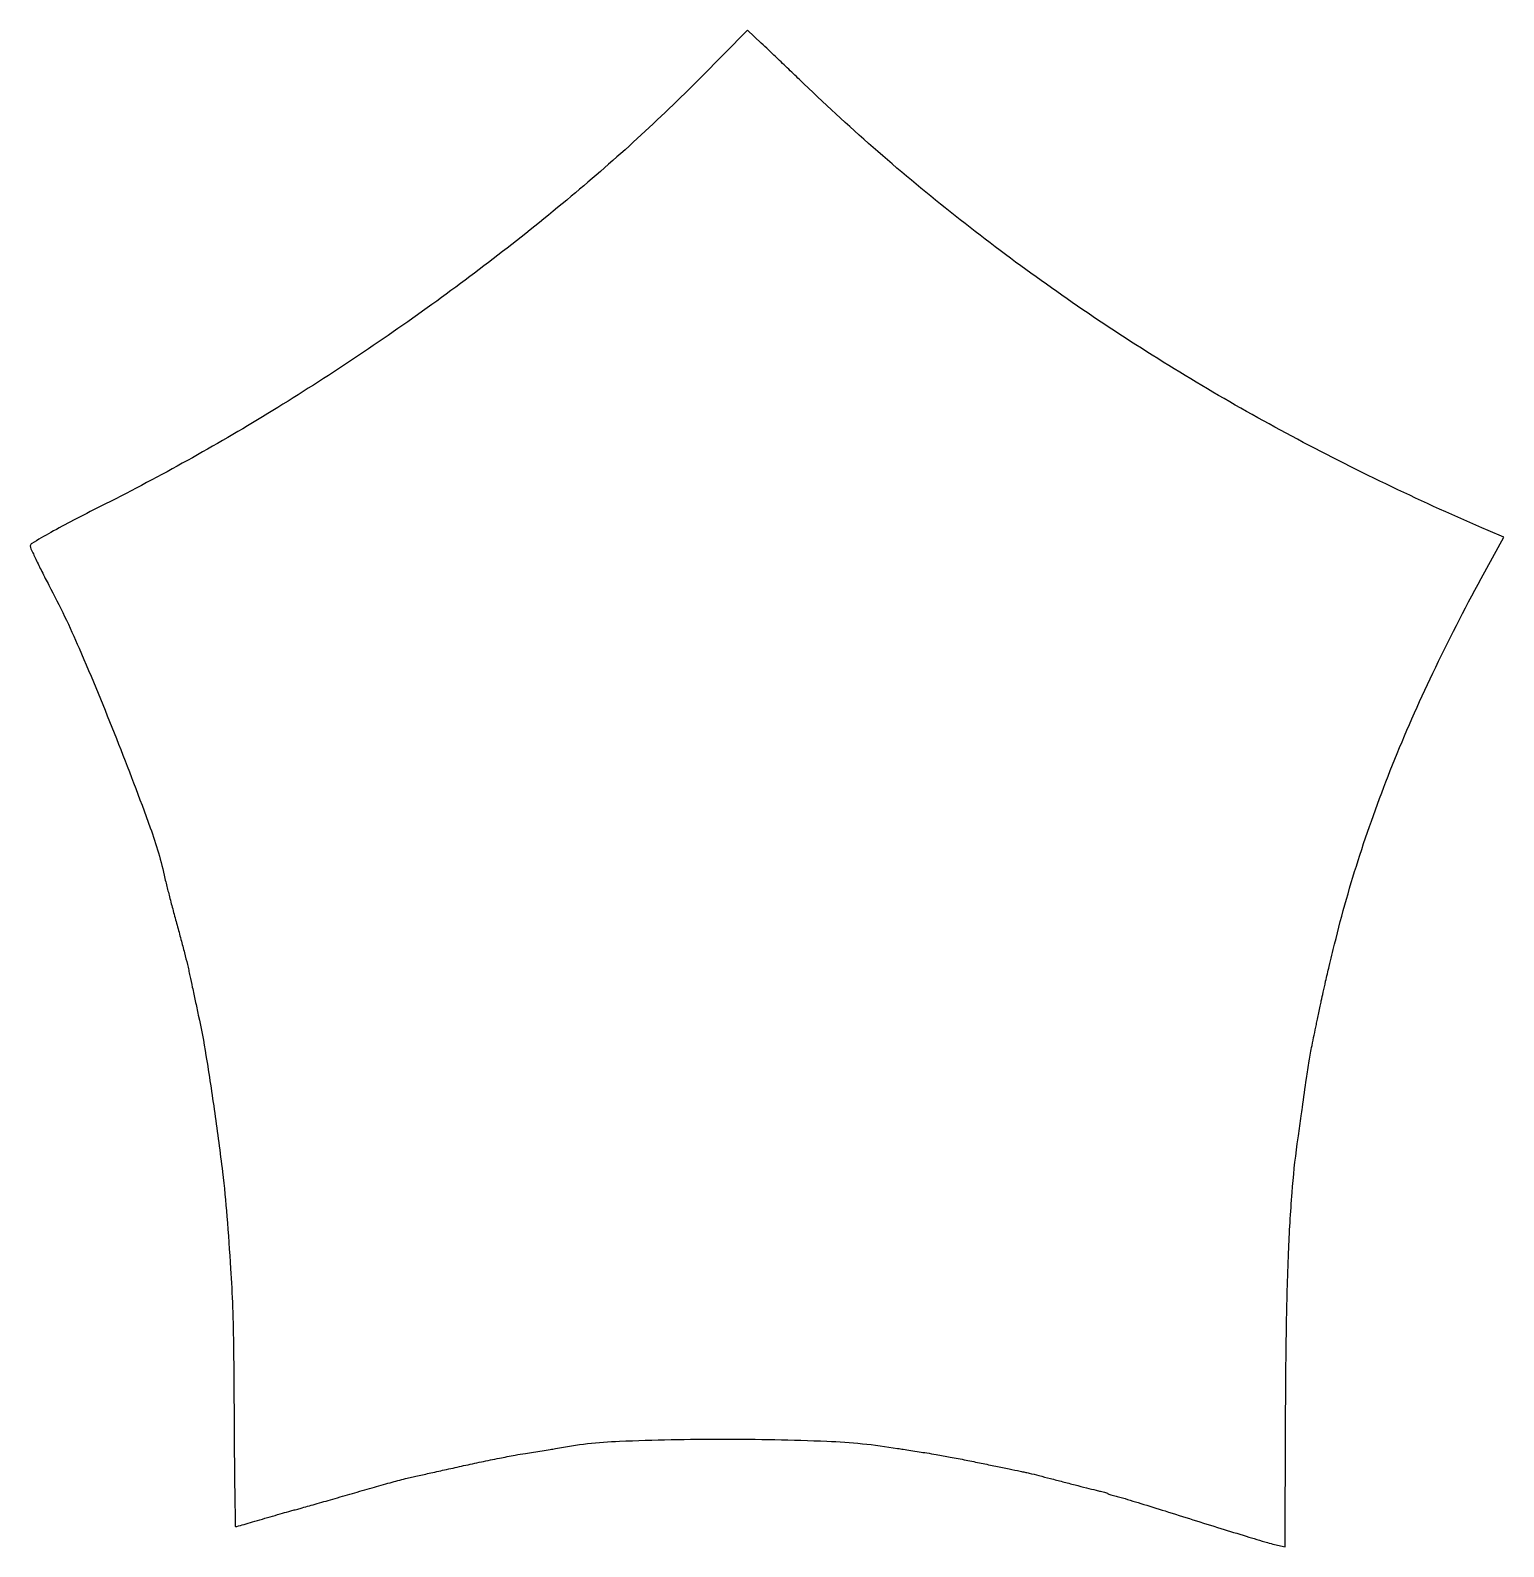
# Model space of a CAD drawing. Extents: x 0 to 311, y 0 to 320.
import ezdxf

# ---------------------------------------------------------------- set-up
doc = ezdxf.new("R2010")
doc.units = 0

msp = doc.modelspace()

# ---------------------------------------------------------------- linework, layer by layer
msp.add_lwpolyline([(141.483129, 309.878119, -0.0233), (114.220751, 284.879316, -0.018848), (82.799642, 260.602313, -0.018557), (49.040861, 238.338142, -0.020394), (14.75, 219.375542, 0.00461), (9.095516, 216.477779, 0.007398), (4.332812, 213.89079, 0.00243), (0.299138, 211.595995, 0.268349), (0, 211.078766, 0.106871), (0.132399, 210.466408, 0.003775), (1.153727, 208.259399, 0.006843), (2.422739, 205.663268, 0.004719), (3.927582, 202.756994, -0.020087), (10.287967, 189.490202, -0.007512), (18.173388, 170.407682, -0.006736), (25.334504, 151.574776, -0.034538), (28.431673, 140.838045, 0.009043), (28.745886, 139.495333, 0.001589), (29.390268, 136.983676, 0.001722), (30.165548, 134.042842, 0.001547), (30.98903, 131, -0.00164), (31.805217, 127.98187, -0.001926), (32.558433, 125.115625, -0.001692), (33.177357, 122.689107, -0.011908), (33.44644, 121.5, 0.002598), (33.692716, 120.309098, 0.000376), (34.209199, 117.884375, 0.000426), (34.824539, 115.018122, 0.000365), (35.477475, 112, -0.013364), (37.089117, 103.484981, -0.004808), (38.941066, 91.290404, -0.004881), (40.579565, 78.886714, -0.011162), (41.514286, 69.5, -0.003035), (42.297458, 58.465865, -0.007361), (42.70617, 50.309258, -0.00613), (42.913734, 41.319345, -0.001564), (43.02588, 26.75, 0.001044), (43.083965, 18.026506, 0.001742), (43.17379, 10.682813, 0.000122), (43.27881, 4.102927, 0.409475), (43.383418, 4, 0.068684), (43.575656, 4.026533, 0.000499), (45.137133, 4.467613, 0.001886), (46.924451, 4.981708, 0.001206), (48.997423, 5.591875, -0.001185), (51.164896, 6.229959, -0.001347), (53.244726, 6.830811, -0.001222), (55.01395, 7.332096, -0.007528), (55.928924, 7.574128, 0.007884), (56.980233, 7.853026, 0.000476), (60.122871, 8.74322, 0.000712), (63.863601, 9.812433, 0.000526), (68, 11.005824, -0.001328), (72.167282, 12.200886, -0.001711), (76.003125, 13.275714, -0.001301), (79.22362, 14.15723, -0.014973), (80.5, 14.462325, 0.002481), (81.739517, 14.726061, 0.000278), (84.55625, 15.34165, 0.000337), (87.907375, 16.078351, 0.000274), (91.5, 16.872748, -0.002928), (95.242, 17.679366, -0.002814), (99.04301, 18.453139, -0.002784), (102.401653, 19.097788, -0.010188), (104.540033, 19.450976, 0.002354), (106.258053, 19.707152, 0.001967), (108.079635, 19.994886, 0.001985), (109.743529, 20.271207, 0.005429), (110.916505, 20.48392, -0.037599), (124.417612, 22.044674, -0.009871), (146.205874, 22.484577, -0.010214), (168.223973, 22.044569, -0.030838), (183.147511, 20.516099, 0.001755), (184.313436, 20.327692, 0.000679), (185.930652, 20.074432, 0.000672), (187.684215, 19.804674, 0.000831), (189.318538, 19.558287, -0.007253), (191.295894, 19.234161, -0.002225), (194.271809, 18.688239, -0.002226), (197.597589, 18.047479, -0.002437), (200.818538, 17.395702, 0.000103), (203.869828, 16.763414, 0.000131), (206.684195, 16.181594, 0.000102), (209.044537, 15.694781, 0.001097), (210, 15.500108, -0.010609), (210.92074, 15.294195, -0.001235), (212.96875, 14.784963, -0.001484), (215.401282, 14.166056, -0.001212), (218, 13.489929, 0.00105), (220.598717, 12.812904, 0.001285), (223.03125, 12.191291, 0.00107), (225.079058, 11.678256, 0.009172), (226, 11.467483, -0.009156), (226.575018, 11.3359, -0.014712), (227.059375, 11.200445, -0.008481), (227.449101, 11.071693, -0.318883), (227.5, 11, 0.3172), (227.550809, 10.927969, 0.008429), (227.940625, 10.796494, 0.014657), (228.424985, 10.657675, 0.00913), (229, 10.522098, -0.020481), (230.064495, 10.245465, -0.000611), (234.465625, 8.90125, -0.001216), (239.643841, 7.298982, -0.000839), (245.5, 5.460533, 0.001302), (251.409591, 3.611314, 0.001767), (256.754687, 1.97469, 0.001173), (261.250018, 0.627115, 0.019842), (262.75, 0.245347), (265, -0.233154), (265.0677, 25.133423, -0.003056), (265.250305, 45.930472, -0.006638), (265.700088, 61.894081, -0.008536), (266.440983, 74.540956, -0.015646), (267.542196, 84.805109, 0.000086), (267.778691, 86.507988, 0.000048), (268.067219, 88.589626, 0.000047), (268.359355, 90.70023, 0.000076), (268.608013, 92.5, -0.001451), (269.474192, 98.644633, -0.006155), (270.048492, 102.313965, -0.007625), (270.652981, 105.583633, -0.003131), (271.568132, 110, 0.000832), (271.809429, 111.13809, 0.000489), (272.094424, 112.5, 0.000489), (272.376646, 113.861941, 0.000835), (272.609334, 115, -0.005024), (273.000278, 116.833658, -0.002541), (273.527674, 119.13595, -0.001724), (274.278394, 122.289295, -0.000542), (275.423405, 127.003897, -0.018656), (280.759418, 145.797783, -0.016816), (287.648744, 164.813979, -0.016014), (296.160837, 184.226632, -0.0135), (306.369304, 204.21151), (311.120004, 212.923019), (307.810002, 214.338368, -0.021039), (267.580173, 233.580432, -0.022524), (230.041931, 255.739044, -0.022935), (195.283157, 280.772332, -0.023727), (163.37169, 308.617846, 0.000439), (160.813579, 311.06889, 0.000412), (158.195056, 313.569278, 0.00041), (155.867739, 315.784302, 0.001415), (154.354819, 317.21374), (151.466257, 319.92748)], format="xyb", close=True)

doc.saveas('drawing.dxf')
